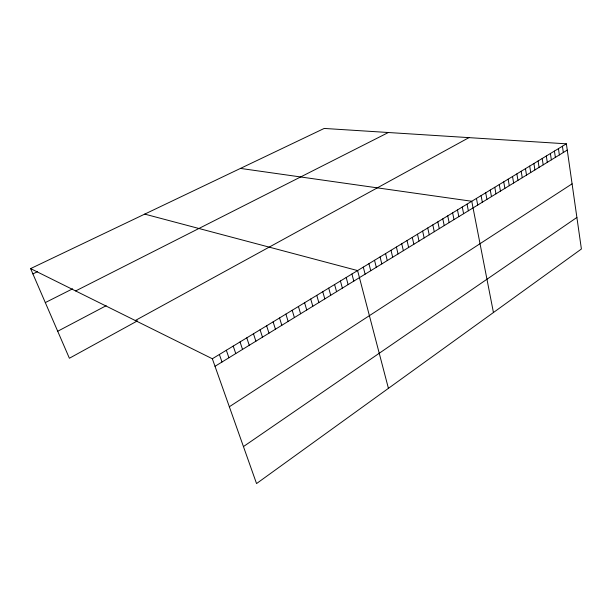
<?xml version="1.0" encoding="UTF-8"?>
<svg xmlns="http://www.w3.org/2000/svg" width="612" height="612" viewBox="0 0 612 612"><rect width="100%" height="100%" fill="white"/><g stroke="black" fill="none" stroke-linecap="round" stroke-linejoin="round"><path stroke-width="0.92" d="M243.446 446.576L576.887 217.451M229.339 406.751L572.082 183.837M215.011 366.305L567.263 150.085M212.341 358.754L566.368 143.828L581.4 249.015L256.543 483.564L212.341 358.754L30.6 268.599L324.199 128.436L566.368 143.828M135.267 320.527L468.945 137.639M137.509 320.833L69.386 358.25L30.6 268.599M57.704 331.253L106.167 305.709M75.636 290.945L388.36 132.513M45.303 302.588L72.606 288.826M32.895 273.908L37.454 271.713M240.47 168.415L471.76 201.264L493.44 312.518M144.73 214.116L357.592 270.573L388.421 388.345M219.371 354.486L222.003 362.013M226.333 350.263L228.919 357.768M233.218 346.078L235.765 353.568M240.034 341.94L242.543 349.406M246.789 337.847L249.252 345.29M253.467 333.785L255.9 341.213M260.085 329.769L262.472 337.174M266.633 325.798L268.982 333.173M273.12 321.858L275.431 329.218M279.539 317.965L281.818 325.301M285.896 314.101L288.137 321.422M292.192 310.276L294.395 317.574M298.427 306.497L300.599 313.772M304.6 302.749L306.734 310.001M310.712 299.031L312.816 306.268M316.771 295.359L318.837 302.573M322.769 291.717L324.804 298.908M328.713 288.107L330.717 295.282M334.596 284.534L336.569 291.695M340.425 280.992L342.368 288.13M346.201 277.488L348.113 284.603M351.923 274.015L353.805 281.115M363.291 267.115L365.112 274.168M368.937 263.688L370.734 270.718M374.529 260.291L376.296 267.306M380.075 256.925L381.812 263.917M385.568 253.59L387.274 260.567M391.007 250.293L392.69 257.247M396.4 247.018L398.052 253.949M401.74 243.775L403.369 250.69M407.034 240.562L408.632 247.455M412.281 237.372L413.857 244.249M417.483 234.212L419.029 241.074M422.632 231.084L424.162 237.923M427.742 227.985L429.242 234.801M432.806 224.91L434.283 231.711M437.825 221.865L439.278 228.643M442.797 218.844L444.228 225.606M447.732 215.852L449.139 222.592M452.62 212.884L454.005 219.609M457.47 209.939L458.824 216.648M462.274 207.024L463.613 213.71M467.033 204.133L468.356 210.796M476.442 198.418L477.72 205.051M481.086 195.603L482.34 202.212M485.691 192.803L486.923 199.397M490.258 190.034L491.467 196.605M494.787 187.287L495.98 193.843M499.277 184.556L500.448 191.097M503.73 181.856L504.885 188.374M508.144 179.171L509.283 185.673M512.527 176.516L513.644 182.996M516.872 173.877L517.966 180.341M521.179 171.261L522.258 177.71M525.456 168.667L526.519 175.093M529.694 166.089L530.734 172.507M533.901 163.542L534.926 169.929M538.07 161.002L539.08 167.382M542.209 158.493L543.204 164.85M546.317 155.999L547.289 162.341M550.395 153.528L551.351 159.854M554.434 151.072L555.375 157.383M558.442 148.639L559.368 154.928M562.42 146.222L563.331 152.495"/></g></svg>
